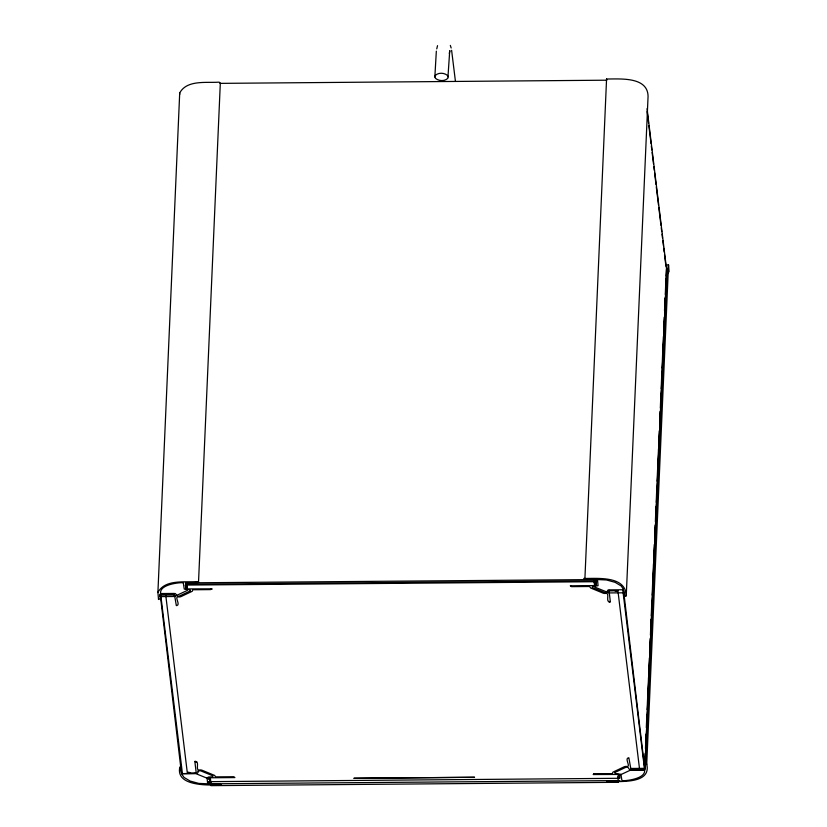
<?xml version="1.0" encoding="UTF-8"?>
<svg xmlns="http://www.w3.org/2000/svg" width="827" height="827" viewBox="0 0 827 827"><rect width="100%" height="100%" fill="white"/><g stroke="black" fill="none" stroke-linecap="round" stroke-linejoin="round"><path stroke-width="1.24" d="M160.448 599.048L160.211 594.489L174.414 594.437L176.327 605.581A2.005 1.116 2.5 0 0 176.926 605.529C180.875 604.537 173.298 595.595 179.087 596.96A3.236 1.809 2.5 0 0 180.999 596.608L192.112 591.346A1.778 0.992 2.5 0 0 192.433 590.726L192.898 589.765L210.492 589.61L212.012 588.834L186.499 588.917L185.537 585.071L596.794 581.701L596.525 579.551L185.227 582.87L198.511 582.466L220.323 83.02L219.248 82.224A2.005 1.116 2.5 0 0 218.628 82.173C206.264 83.031 186.768 79.692 179.707 92.986L157.905 592.432L158.526 599.523M179.666 94.567L179.707 92.986M584.875 579.386L606.563 78.999C620.054 79.092 647.737 76.446 648.068 96.335L626.256 595.781L625.357 596.329A2.005 1.116 2.5 0 1 624.757 596.391L623.734 590.809L622.865 590.623L644.564 769.389L639.591 769.43L617.903 590.664L609.086 590.954L610.367 602.025A2.15 1.199 2.5 0 1 609.416 601.994C605.302 601.291 610.543 591.977 605.116 593.466A3.174 1.778 2.5 0 1 602.966 593.083L590.654 587.997A1.778 0.992 2.5 0 1 590.282 587.459L589.486 586.508L571.995 586.643A2.005 1.116 2.5 0 1 571.385 586.601L570.31 585.795L595.678 585.578L596.339 582.663M626.256 595.781C625.812 575.478 597.321 578.631 583.697 578.445M667.12 271.401L666.583 270.481L644.895 767.342M645.38 767.787L667.069 269.168L666.552 264.888L668.526 264.867L669.095 271.504L666.159 275.98M623.527 590.23L644.905 769.937L630.639 770.051L617.686 776.108L618.431 782.311L210.947 785.65L210.203 779.447L195.803 773.617L181.537 773.731L160.149 594.034M160.035 596.608L174.311 596.494L174.425 593.91M185.817 583.862C183.79 588.617 189.3 585.423 185.537 585.071M185.972 588.607L186.137 584.73M186.158 588.814L186.385 583.645M186.313 588.876L186.457 583.686M186.499 588.917L186.623 583.738M186.695 588.938L186.819 583.769M449.702 51.047L447.872 78.265C444.73 81.511 438.858 81.191 435.529 78.369L434.847 76.973L436.336 51.15M594.913 583.221L595.026 580.647M595.471 585.588L595.585 583.014L594.541 582.404L595.802 581.712L595.347 579.345L584.865 579.293M623.413 592.814L609.137 592.928L609.251 590.354M619.764 775.716L619.65 778.29L208.404 781.66L208.662 783.82L619.992 780.554L606.677 780.905L607.752 781.711A2.005 1.116 2.5 0 0 608.372 781.753C619.619 781.112 651.976 784.42 646.673 763.848M644.678 765.078L645.184 753.469M645.463 748.735L646.032 734.107M646.311 727.657L646.879 714.755M647.107 709.587L647.717 695.393M647.944 691.951L648.513 677.323M648.792 672.599L649.36 657.972M649.577 652.803L650.198 638.609M650.425 635.167L651.045 619.247M651.262 615.815L651.831 601.188M652.172 595.161L652.627 583.118M652.906 578.383L653.464 563.756M653.754 557.305L654.312 544.404M654.653 538.377L655.16 525.042M655.377 521.599L655.945 506.972M656.224 502.247L656.793 487.62M657.072 481.159L657.641 468.258M657.858 464.815L658.488 448.896M658.706 445.464L659.274 430.836M659.605 424.809L660.122 411.474M660.339 408.031L660.907 393.404M661.187 388.68L661.755 374.052M662.086 368.025L662.592 354.69M662.82 351.248L663.388 336.62M663.668 331.896L664.236 317.268M664.515 310.807L665.073 297.906M665.301 294.464L665.921 278.544M666.138 275.112L666.314 269.519L667.069 269.209M644.988 767.394L666.717 270.491L647.076 108.668M645.163 767.518L666.779 270.605M645.577 763.993L667.1 271.008M668.526 264.867L646.724 764.313L644.543 764.324L645.029 768.345L630.763 768.459M436.749 48.876L437.545 45.65M449.288 53.321L449.971 50.612M434.847 76.973L435.188 75.567C438.331 72.321 444.202 72.642 447.531 75.464L448.213 76.859M157.905 592.432C164.966 579.138 184.452 582.466 196.826 581.619A2.005 1.116 2.5 0 1 197.436 581.66L198.511 582.466M220.333 784.068L210.492 784.151C208.859 784.244 208.942 781.267 210.523 781.277C210.368 780.523 207.401 778.207 209.717 777.783L234.889 777.576L233.814 776.77A2.005 1.116 2.5 0 0 233.204 776.729L215.713 776.863L214.906 775.912A1.778 0.992 2.5 0 0 214.544 775.375L202.212 770.299A3.174 1.778 2.5 0 0 200.072 769.916C194.655 771.374 199.886 762.081 195.772 761.378A2.15 1.199 2.5 0 0 194.831 761.347L196.154 772.325C192.608 774.682 183.563 771.064 190.437 772.676M617.903 590.664L616.404 591.264L614.75 590.695M190.406 590.881L179.655 595.916C175.81 598.004 177.298 592.535 173.66 593.445L160.645 593.548C159.208 585.464 175.231 582.911 181.526 582.694A3.391 1.892 2.5 0 1 183.305 582.952L184.256 589.082L189.941 589.827L190.448 590.736M614.771 772.501L625.543 767.456C629.244 765.357 628.055 770.847 631.539 769.927L644.553 769.813C646.156 777.825 629.823 780.523 623.672 780.678M174.311 596.494L187.264 590.437L186.509 584.234L593.993 580.895L594.747 587.098L609.137 592.928M619.485 776.925L618.296 777.783L619.65 778.29L619.227 774.765L618.596 774.444L593.186 774.537L594.706 773.762L612.29 773.607L612.766 772.645A1.778 0.992 2.5 0 1 612.993 772.108L624.209 766.774A3.236 1.809 2.5 0 1 626.111 766.422C631.88 767.745 624.313 758.824 628.272 757.842A2.005 1.116 2.5 0 1 628.871 757.79L630.856 768.965L644.988 768.883L644.74 764.324M219.972 83.372L606.729 80.198M174.435 594.902L160.159 595.026L160.655 599.037L158.474 599.058M221.502 784.926C209.769 785.112 175.283 786.963 179.831 767.042A2.005 1.116 2.5 0 1 180.431 766.98L181.464 772.563L182.322 772.738L160.634 593.982L165.596 593.941L187.295 772.697M595.595 583.035L596.226 585.237M450.322 45.392L451.17 48.007M623.258 588.907L621.129 585.919L615.102 582.332L606.449 579.975L597.518 579.562L598.055 585.692L592.473 586.55L592.287 587.511L604.62 592.566C608.569 594.282 605.933 588.938 609.685 589.868L622.7 589.765A1.985 1.106 2.5 0 0 623.289 589L623.269 589M451.614 50.333L455.377 80.87M647.159 111.614L648.544 123.109M648.854 125.663L651.025 143.536M651.335 146.09L651.8 149.925M652.11 152.478L653.506 163.963M653.816 166.516L654.281 170.352M654.591 172.905L655.987 184.4M656.297 186.954L658.468 204.827M658.778 207.381L660.949 225.254M661.259 227.807L661.724 231.643M662.034 234.196L662.499 238.021M662.809 240.574L663.419 245.681M663.73 248.234L664.195 252.07M664.505 254.623L665.9 266.118M606.563 78.999L606.667 79.857M594.117 579.303L594.871 585.506M614.74 772.635L615.257 773.545L620.943 774.289L621.894 780.409A3.391 1.892 2.5 0 0 623.672 780.678M220.437 784.937L220.323 783.986L211.081 784.058L210.327 777.856M198.004 771.074L198.077 772.583L196.557 773.4L182.498 773.607A1.985 1.106 2.5 0 0 181.909 774.361L184.07 777.452L190.096 781.039L198.749 783.396L207.67 783.8L207.039 777.835L208.559 777.018L212.725 776.822L212.88 775.829L200.547 770.795L198.015 771.033M196.526 761.708L195.358 761.75L196.526 761.708M608.703 601.529L609.84 601.611L608.703 601.529M211.691 589.186L210.523 589.227L211.691 589.186M593.538 774.062L594.675 774.165L593.538 774.062M474.522 777.277L354.028 778.269L474.522 777.277"/></g></svg>
